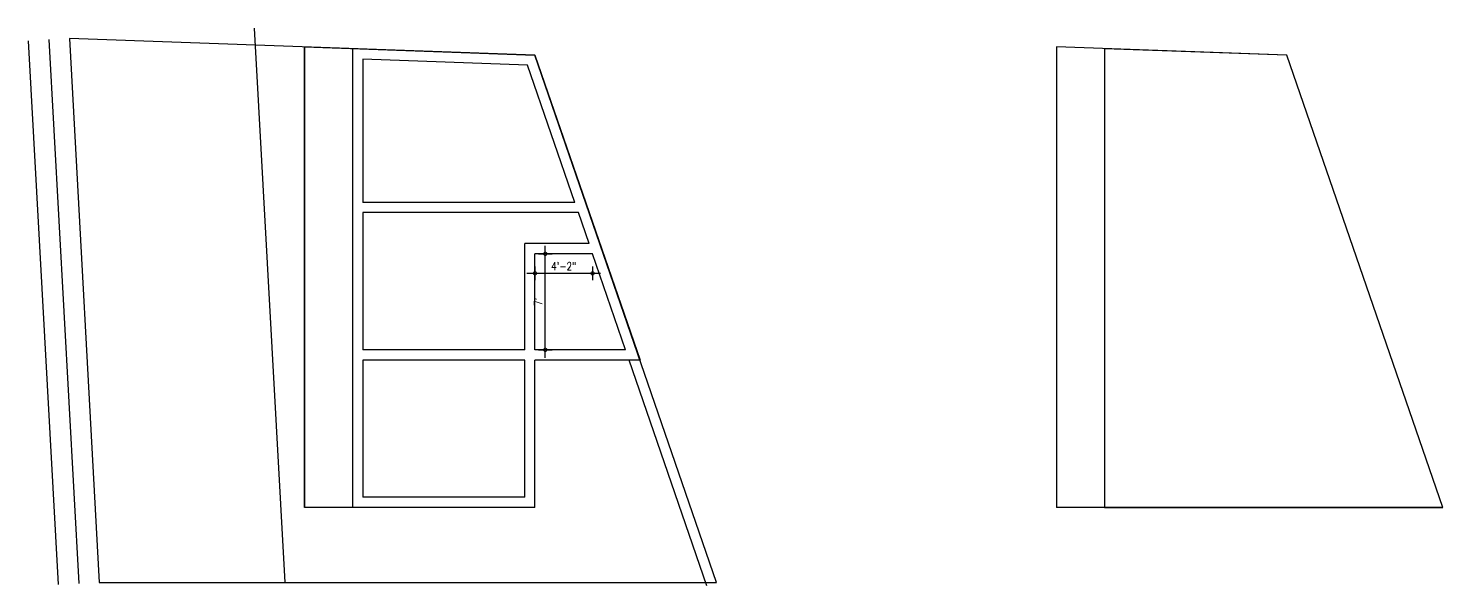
# Model space of a CAD drawing. Header units: inches. Extents: x 352731 to 371558, y -52658 to -39161.
# Drawn here: x 356407 to 357644, y -50403 to -49916 of the extents above; entities that cross this region are included whole.
import ezdxf

# ---------------------------------------------------------------- set-up
doc = ezdxf.new("R2010")
doc.units = ezdxf.units.IN
doc.header["$LTSCALE"] = 2
doc.header["$MEASUREMENT"] = 0
doc.header["$PDMODE"] = 34
doc.layers.get('0').update_dxf_attribs({"linetype": 'CONTINUOUS'})
doc.layers.get('DEFPOINTS').update_dxf_attribs({"color": 141, "linetype": 'CONTINUOUS'})
doc.styles.add('ROMANS', font='Romans.shx', dxfattribs={"width": 0.8})
doc.dimstyles.new('8 SCALE', dxfattribs={"dimscale": 0, "dimtxt": 7, "dimasz": 6, "dimexe": 6, "dimexo": 2, "dimgap": 2, "dimtad": 1, "dimdec": 0, "dimzin": 0, "dimdsep": 46, "dimlunit": 4, "dimtxsty": 'ROMANS', "dimblk": 'DOTSMALL', "dimcen": 0, "dimdle": 7, "dimclrd": 8, "dimclre": 8, "dimclrt": 3, "dimadec": 0, "dimazin": 0, "dimtfac": 1, "dimtdec": 0, "dimtofl": 0, "dimtmove": 2, "dimatfit": 3, "dimfxl": 6, "dimfxlon": 1, "dimtolj": 1, "dimtzin": 0, "dimarcsym": 0})

# ---------------------------------------------------------------- blocks, each defined once
blk = doc.blocks.new('_DOTSMALL')
at = {"color": 0, "linetype": 'ByBlock', "const_width": 0.5}
blk.add_lwpolyline([(-0.0625, 0, 1), (0.0625, 0, 1)], format="xyb", close=True, dxfattribs=at)
blk = doc.blocks.new('*D526')
at = {"color": 8, "lineweight": -2, "ltscale": 0.5, "transparency": 16777216}
for p, q in [((356859.1, -50204), (356859.1, -50106)), ((356853.1, -50113), (356865.1, -50113)), ((356853.1, -50197), (356865.1, -50197))]:
    blk.add_line(p, q, dxfattribs=at)
at = {"layer": 'DEFPOINTS', "color": 0, "ltscale": 0.5, "transparency": 16777216}
for p in [(356850.1, -50113), (356859.1, -50113), (356850.1, -50197)]:
    blk.add_point(p, dxfattribs=at)
at = {"color": 8, "lineweight": -2, "ltscale": 0.5, "transparency": 16777216, "xscale": 6, "yscale": 6, "zscale": 6}
for p, rotation in [((356859.1, -50113), 90), ((356859.1, -50197), 270)]:
    blk.add_blockref('_DOTSMALL', p, dxfattribs=dict(at, rotation=rotation))
at = {"color": 3, "ltscale": 0.5, "transparency": 16777216, "insert": (356853, -50155), "char_height": 7, "attachment_point": 5, "rotation": 90, "style": 'ROMANS'}
blk.add_mtext("\\A1;7'", dxfattribs=at)
blk = doc.blocks.new('*D527')
at = {"color": 8, "lineweight": -2, "ltscale": 0.5, "transparency": 16777216}
for p, q in [((356850.1, -50124.1), (356850.1, -50136.1)), ((356900.5, -50124.1), (356900.5, -50136.1)), ((356907.5, -50130.1), (356843.1, -50130.1))]:
    blk.add_line(p, q, dxfattribs=at)
at = {"layer": 'DEFPOINTS', "color": 0, "ltscale": 0.5, "transparency": 16777216}
for p in [(356850.1, -50113), (356900.5, -50113), (356850.1, -50130.1)]:
    blk.add_point(p, dxfattribs=at)
at = {"color": 8, "lineweight": -2, "ltscale": 0.5, "transparency": 16777216, "xscale": 6, "yscale": 6, "zscale": 6, "rotation": 180}
blk.add_blockref('_DOTSMALL', (356850.1, -50130.1), dxfattribs=at)
at = {"color": 8, "lineweight": -2, "ltscale": 0.5, "transparency": 16777216, "xscale": 6, "yscale": 6, "zscale": 6}
blk.add_blockref('_DOTSMALL', (356900.5, -50130.1), dxfattribs=at)
at = {"color": 3, "ltscale": 0.5, "transparency": 16777216, "insert": (356875.3, -50123.9), "char_height": 7, "attachment_point": 5, "style": 'ROMANS'}
blk.add_mtext('\\A1;4\'-2"', dxfattribs=at)

msp = doc.modelspace()

# ---------------------------------------------------------------- linework, layer by layer
at = {"color": 2, "ltscale": 0.5, "true_color": 0xf1eb1f}
for p, q in [((356406.8, -49926.5), (356433, -50402.5)), ((356424.8, -49925.5), (356451, -50401.5)), ((356850.1, -49939.2), (356442.8, -49924.5)), ((356442.8, -49924.5), (356468.9, -50400.5)), ((356604.5, -49915.7), (356631.2, -50400.5)), ((357507.9, -49939.2), (357306.4, -49931.9)), ((356843.6, -49948), (356699.6, -49942.8)), ((356885, -50068), (356843.6, -49948)), ((357009, -50400.5), (356850.1, -49939.2)), ((357644.2, -50335), (357507.9, -49939.2)), ((356897.4, -50104), (356888.1, -50077)), ((356929.4, -50197), (356900.5, -50113)), ((357000.5, -50403.5), (356932.5, -50206)), ((356468.9, -50400.5), (357009, -50400.5))]:
    msp.add_line(p, q, dxfattribs=at)
at = {"ltscale": 0.5}
for p, q in [((356648.6, -49931.9), (356648.6, -50335)), ((356690.6, -49933.5), (356690.6, -50335)), ((357306.4, -49931.9), (357306.4, -50335)), ((357348.4, -49933.5), (357348.4, -50335)), ((356699.6, -49942.8), (356699.6, -50068)), ((356885, -50068), (356699.6, -50068)), ((356699.6, -50077), (356699.6, -50197)), ((356888.1, -50077), (356699.6, -50077)), ((356841.1, -50197), (356841.1, -50104)), ((356897.4, -50104), (356841.1, -50104)), ((356850.1, -50197), (356850.1, -50113)), ((356900.5, -50113), (356850.1, -50113)), ((356841.1, -50197), (356699.6, -50197)), ((356929.4, -50197), (356850.1, -50197)), ((356841.1, -50206), (356699.6, -50206)), ((356699.6, -50206), (356699.6, -50326)), ((356841.1, -50326), (356841.1, -50206)), ((356942, -50206), (356850.1, -50206)), ((356850.1, -50335), (356850.1, -50206)), ((356841.1, -50326), (356699.6, -50326)), ((356847.6, -50335), (356648.6, -50335)), ((357644.2, -50335), (357306.4, -50335))]:
    msp.add_line(p, q, dxfattribs=at)
for points in [[(356648.6, -50335), (356648.6, -49931.9), (356850.1, -49939.2), (356942, -50206)], [(356850.1, -50335), (356648.6, -50335)]]:
    msp.add_lwpolyline(points, dxfattribs=at)
msp.add_lwpolyline([(357507.9, -49939.2), (357348.4, -49933.5), (357348.4, -50335), (357644.2, -50335)], close=True, dxfattribs=at)

# ---------------------------------------------------------------- dimensions: what is measured, and where the dimension line sits
dim = msp.add_linear_dim(base=(356859.1, -50113), p1=(356850.1, -50197), p2=(356850.1, -50113), angle=90, dimstyle='8 SCALE', override={"dimscale": 1}, dxfattribs=at)
dim.commit()
dim.dimension.update_dxf_attribs({"geometry": '*D526', "text_midpoint": (356853, -50155)})
dim = msp.add_linear_dim(base=(356850.1, -50130.1), p1=(356900.5, -50113), p2=(356850.1, -50113), dimstyle='8 SCALE', override={"dimscale": 1}, dxfattribs=at)
dim.commit()
dim.dimension.update_dxf_attribs({"geometry": '*D527', "text_midpoint": (356875.3, -50123.9)})

doc.saveas('drawing.dxf')
